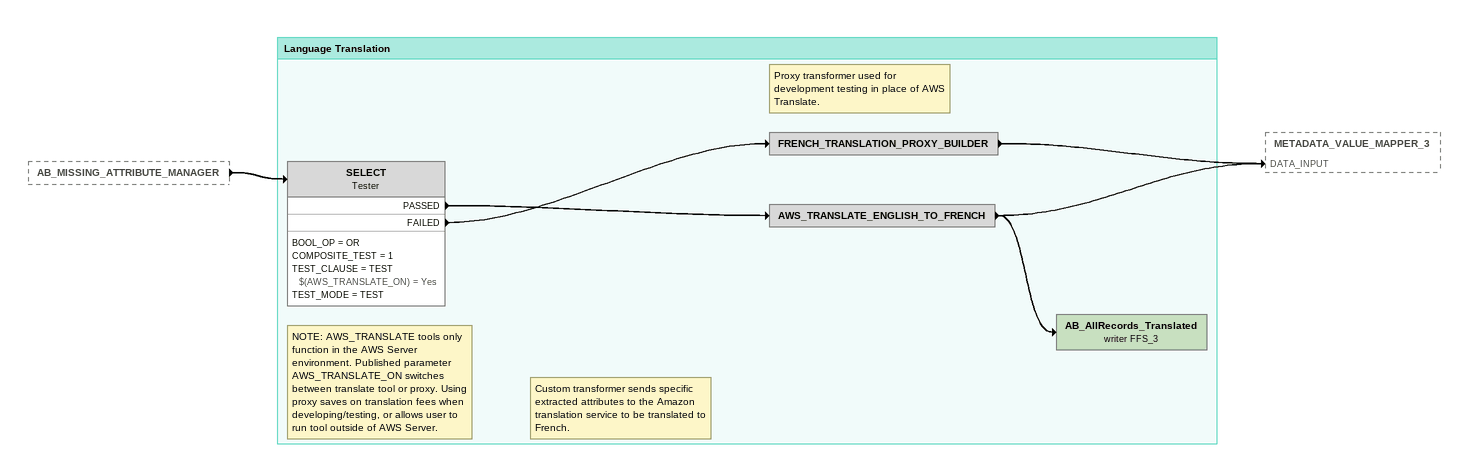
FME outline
AB_MISSING_ATTRIBUTE_MANAGER [outside]
    -> SELECT

Bookmark: Language Translation
Note: NOTE: AWS_TRANSLATE tools only function in the AWS Server environment. Published parameter AWS_TRANSLATE_ON switches between translate tool or proxy. Using proxy saves on translation fees when developing/testing, or allows user to run tool outside of AWS Server.
SELECT: Tester
    BOOL_OP = OR
    COMPOSITE_TEST = 1
    TEST_CLAUSE = TEST $(AWS_TRANSLATE_ON) = Yes
    TEST_MODE = TEST
    PASSED -> AWS_TRANSLATE_ENGLISH_TO_FRENCH
    FAILED -> FRENCH_TRANSLATION_PROXY_BUILDER
Note: Proxy transformer used for development testing in place of AWS Translate.
FRENCH_TRANSLATION_PROXY_BUILDER
    -> METADATA_VALUE_MAPPER_3 [DATA_INPUT]
Note: Custom transformer sends specific extracted attributes to the Amazon translation service to be translated to French.
AWS_TRANSLATE_ENGLISH_TO_FRENCH
    -> METADATA_VALUE_MAPPER_3 [DATA_INPUT]
    -> AB_AllRecords_Translated (writer FFS_3)
AB_AllRecords_Translated (writer FFS_3)
